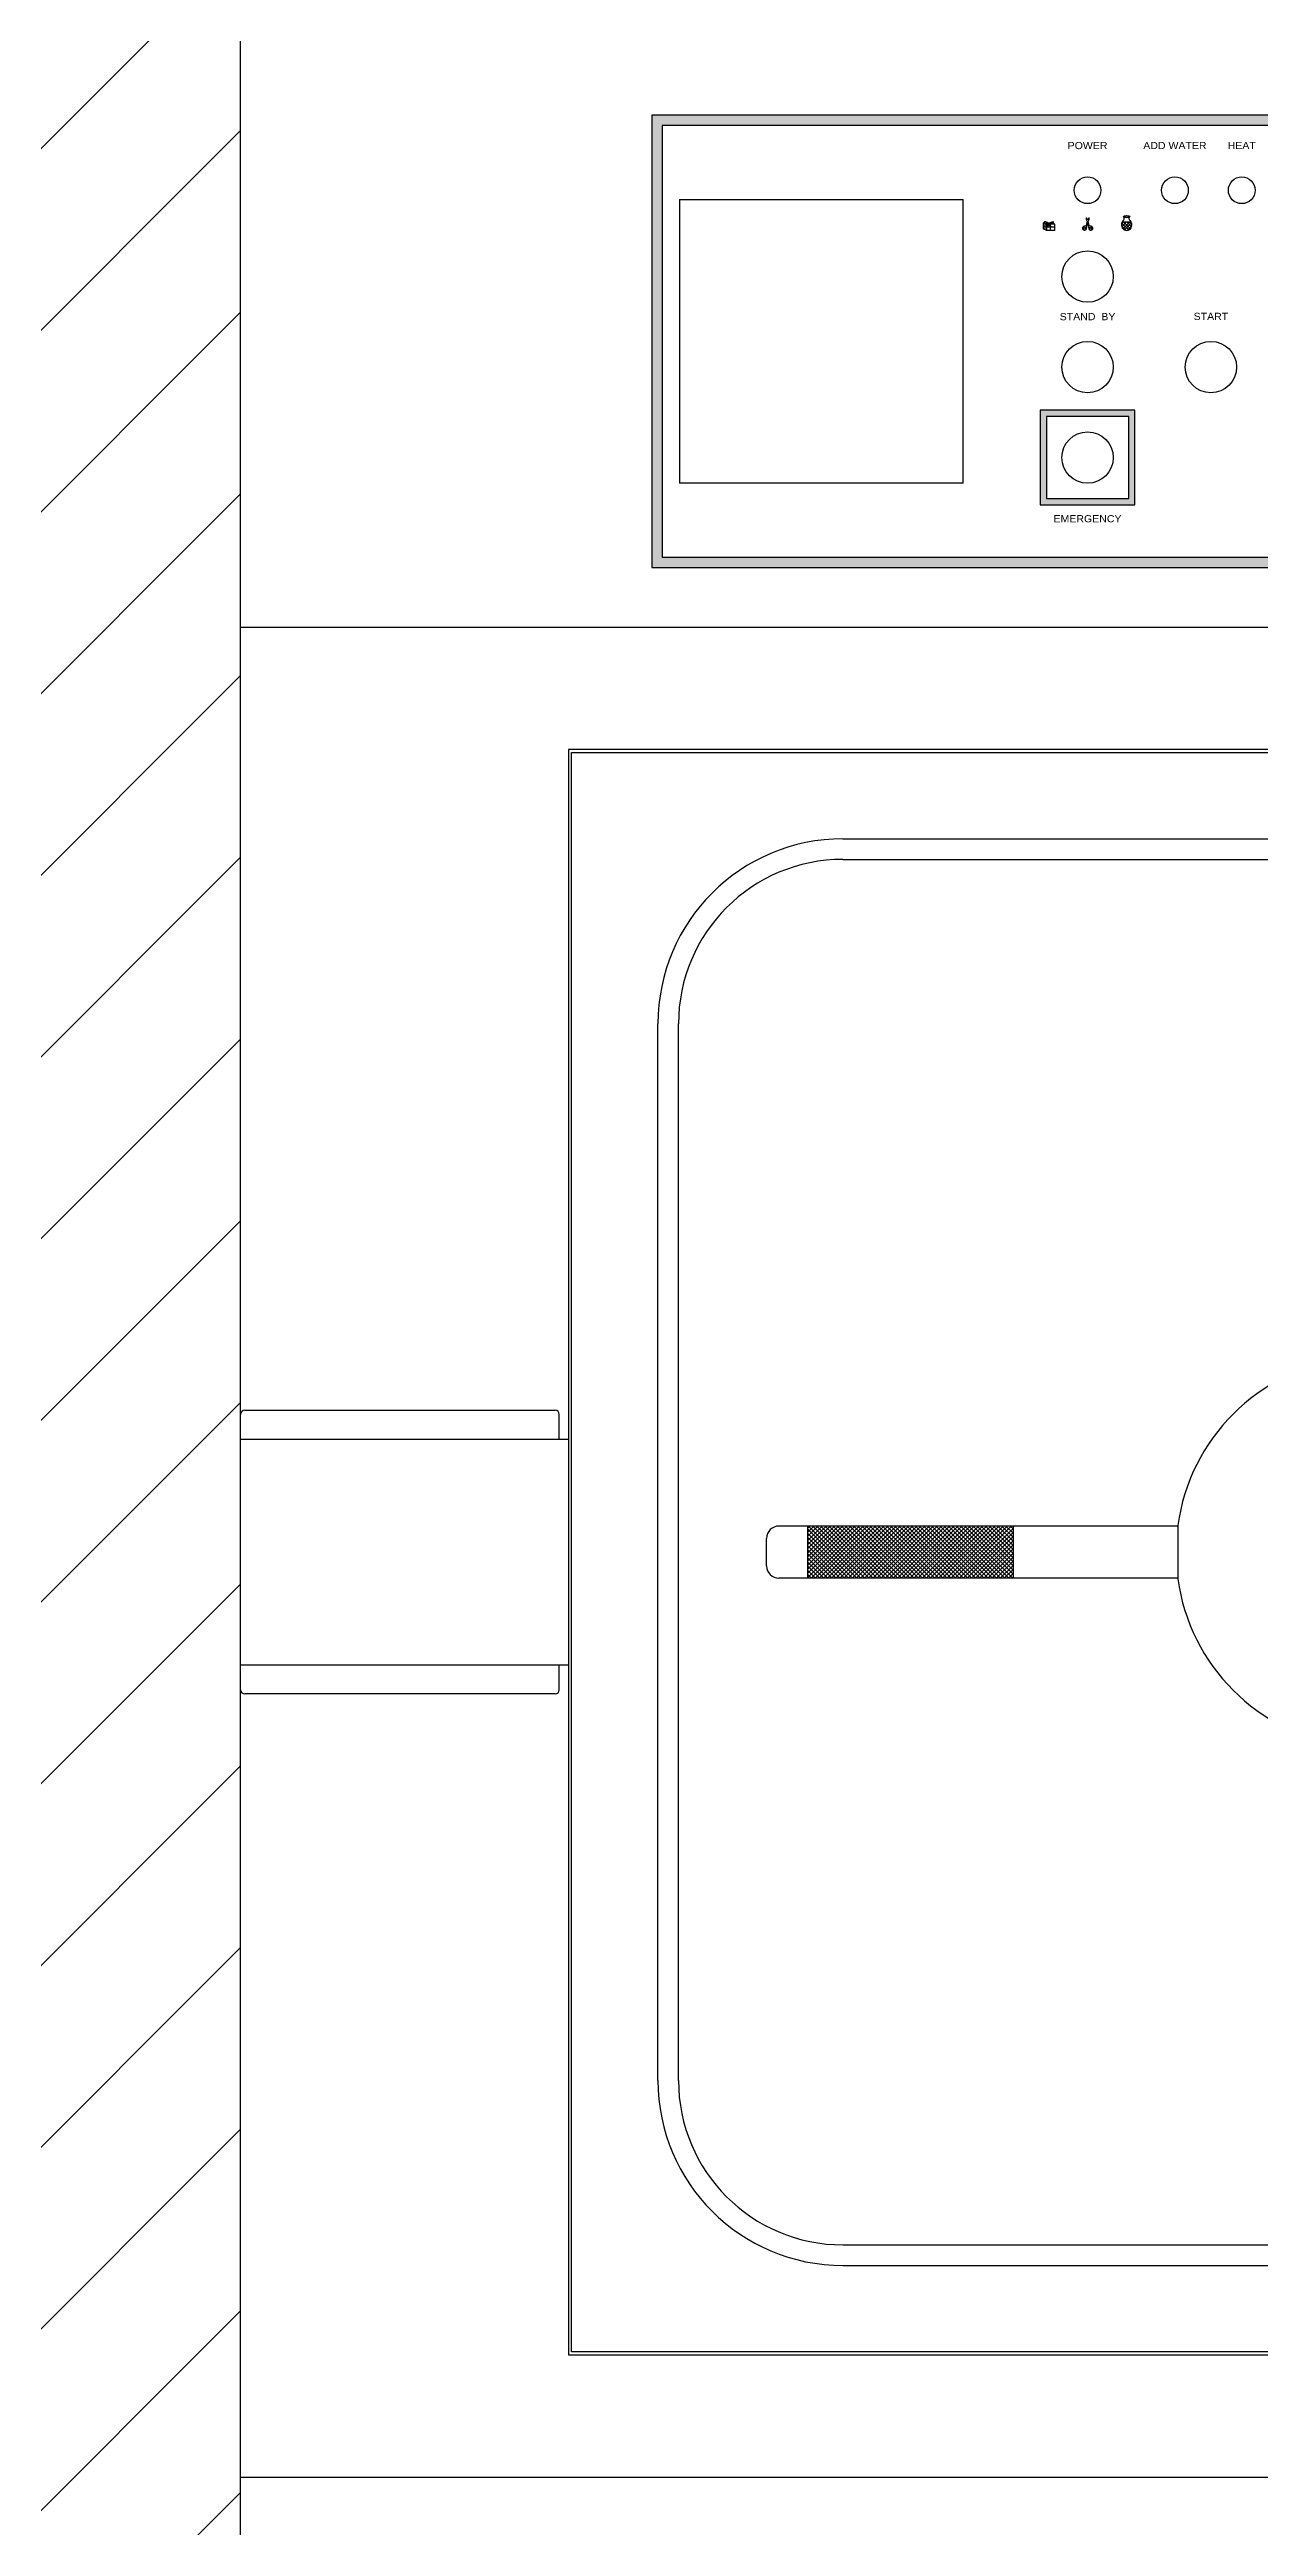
# Model space of a CAD drawing. Header units: millimetres. Extents: x -5848 to 27629, y 65 to 20714.
# Drawn here: x 20125 to 20714, y 3254 to 4459 of the extents above; entities that cross this region are included whole.
import ezdxf
from ezdxf.enums import TextEntityAlignment as Align

# ---------------------------------------------------------------- set-up
doc = ezdxf.new("R2010")
doc.units = ezdxf.units.MM
doc.header["$MEASUREMENT"] = 0
doc.layers.get('0').update_dxf_attribs({"lineweight": 25})
doc.layers.add('D', color=3, linetype='Continuous', lineweight=13)
doc.styles.add('2', font='ARIAL.TTF')
doc.styles.add('STU25', font='isocp2.shx')
doc.dimstyles.new('STU25', dxfattribs={"dimscale": 35, "dimtxt": 2.5, "dimasz": 2, "dimexe": 0.6, "dimexo": 1, "dimgap": 1, "dimtad": 1, "dimdsep": 46, "dimtxsty": 'STU25', "dimcen": 2, "dimazin": 2, "dimtfac": 1, "dimtmove": 0, "dimatfit": 3, "dimfxl": 0, "dimtolj": 1, "dimtzin": 0, "dimarcsym": 0})

# ---------------------------------------------------------------- blocks, each defined once
blk = doc.blocks.new('*D7')
at = {"layer": 'D', "color": 0, "lineweight": -2}
for p, q in [((20183.1, 4488.5), (19215.1, 4488.5)), ((19236.1, 4418.5), (19236.1, 2718.5)), ((19383.1, 2648.5), (19215.1, 2648.5))]:
    blk.add_line(p, q, dxfattribs=at)
at = {"layer": 'D', "color": 0}
for points in [[(19247.7, 4418.5), (19224.4, 4418.5), (19236.1, 4488.5)], [(19224.4, 2718.5), (19247.7, 2718.5), (19236.1, 2648.5)]]:
    blk.add_solid(points, dxfattribs=at)
at = {"layer": 'Defpoints', "color": 0}
for p in [(20218.1, 4488.5), (19236.1, 2648.5), (19418.1, 2648.5)]:
    blk.add_point(p, dxfattribs=at)
at = {"layer": 'D', "color": 0, "insert": (19157.3, 3548.5), "char_height": 87.5, "attachment_point": 5, "rotation": 90, "style": 'STU25'}
blk.add_mtext('\\A1;1840', dxfattribs=at)

msp = doc.modelspace()

# ---------------------------------------------------------------- hatches: boundary and pattern name
h = msp.add_hatch(color=256)
h.paths.add_polyline_path([(20423.133, 4212.471), (20423.133, 4422.471), (21163.133, 4422.471), (21163.133, 4212.471)], flags=16)
h.paths.add_polyline_path([(20418.133, 4427.471), (20418.133, 4207.471), (21168.133, 4207.471), (21168.133, 4427.471)])
h = msp.add_hatch(color=256)
h.paths.add_polyline_path([(20653.133, 4283.971), (20607.133, 4283.971), (20607.133, 4237.971), (20653.133, 4237.971)])
h.paths.add_polyline_path([(20610.133, 4240.971), (20650.133, 4240.971), (20650.133, 4280.971), (20610.133, 4280.971)], flags=16)
at = {"layer": 'D', "ltscale": 10}
h = msp.add_hatch(dxfattribs=at)
h.set_pattern_fill('ANSI31', color=256, scale=500, style=0)
h.set_pattern_definition([(45, (238258.92, 22968.32), (-44.194174, 44.194174), [])])
h.paths.add_polyline_path([(20087.348, 4435.406), (19418.133, 4435.406), (19418.133, 5348.471), (22118.133, 5348.471), (22118.133, 4435.406), (21448.917, 4435.406), (21448.917, 2648.471), (21318.133, 2648.471), (21318.133, 4488.471), (20218.133, 4488.471), (20218.133, 2648.471), (20087.348, 2648.471)])

# ---------------------------------------------------------------- linework, layer by layer
for p, q in [((20218.133, 4178.471), (20218.133, 4488.471)), ((21168.133, 4427.471), (20418.133, 4427.471)), ((20418.133, 4427.471), (20418.133, 4207.471)), ((21163.133, 4422.471), (20423.133, 4422.471)), ((20423.133, 4422.471), (20423.133, 4212.471)), ((20431.633, 4386.471), (20569.633, 4386.471)), ((20431.633, 4386.471), (20431.633, 4248.471)), ((20569.633, 4248.471), (20569.633, 4386.471)), ((20608.545, 4375.154), (20608.545, 4372.154)), ((20610.145, 4374.471), (20608.545, 4375.154)), ((20608.545, 4375.154), (20609.211, 4375.154)), ((20609.345, 4374.812), (20609.345, 4371.812)), ((20610.145, 4374.471), (20610.145, 4371.471)), ((20611.148, 4374.471), (20610.145, 4374.471)), ((20611.193, 4374.549), (20610.486, 4373.316)), ((20610.754, 4373.106), (20611.341, 4374.508)), ((20611.364, 4374.471), (20611.325, 4374.471)), ((20611.345, 4374.508), (20612.145, 4372.971)), ((20612.541, 4373.137), (20611.501, 4374.551)), ((20614.145, 4374.471), (20611.56, 4374.471)), ((20612.145, 4373.676), (20612.145, 4374.471)), ((20614.145, 4374.471), (20613.162, 4374.89)), ((20614.145, 4371.471), (20614.145, 4374.471)), ((20646.645, 4374.459), (20646.645, 4373.959)), ((20646.65, 4374.619), (20647.68, 4375.649)), ((20650.127, 4371.66), (20646.72, 4375.067)), ((20646.743, 4373.266), (20649.127, 4375.649)), ((20646.946, 4375.649), (20651.343, 4375.649)), ((20647.29, 4372.283), (20650.656, 4375.649)), ((20651, 4372.283), (20647.634, 4375.649)), ((20647.895, 4376.896), (20647.895, 4377.823)), ((20648.163, 4371.66), (20651.57, 4375.067)), ((20651.547, 4373.266), (20649.163, 4375.649)), ((20650.395, 4376.896), (20650.395, 4377.823)), ((20651.64, 4374.619), (20650.61, 4375.649)), ((20651.643, 4374.059), (20651.645, 4374.459)), ((20610.145, 4372.971), (20608.545, 4373.654)), ((20610.145, 4371.471), (20608.545, 4372.154)), ((20614.145, 4372.971), (20610.145, 4372.971)), ((20614.145, 4371.471), (20610.145, 4371.471)), ((20610.486, 4373.316), (20610.754, 4373.106)), ((20612.145, 4372.971), (20612.541, 4373.137)), ((20612.145, 4371.471), (20612.145, 4372.971)), ((20648.903, 4371.471), (20646.657, 4373.717)), ((20649.387, 4371.471), (20651.633, 4373.717)), ((20569.633, 4248.471), (20431.633, 4248.471)), ((20418.133, 4207.471), (21168.133, 4207.471)), ((20423.133, 4212.471), (21163.133, 4212.471)), ((20218.133, 3278.471), (20218.133, 4178.471)), ((20218.133, 4178.471), (21318.133, 4178.471)), ((20511.133, 4075.471), (21025.133, 4075.471)), ((20511.133, 4065.471), (21025.133, 4065.471)), ((20421.133, 3471.471), (20421.133, 3985.471)), ((20431.133, 3471.471), (20431.133, 3985.471)), ((20220.133, 3797.471), (20371.133, 3797.471)), ((20218.133, 3661.471), (20218.133, 3795.471)), ((20373.133, 3783.471), (20373.133, 3795.471)), ((20218.133, 3783.471), (20377.633, 3783.471)), ((20674.026, 3741.171), (20480.026, 3741.171)), ((20494.026, 3718.194), (20517.004, 3741.171)), ((20494.026, 3720.194), (20515.004, 3741.171)), ((20494.026, 3722.194), (20513.004, 3741.171)), ((20494.026, 3716.194), (20519.004, 3741.171)), ((20494.026, 3730.194), (20505.004, 3741.171)), ((20494.026, 3732.194), (20503.004, 3741.171)), ((20494.026, 3728.194), (20507.004, 3741.171)), ((20494.026, 3715.771), (20494.026, 3741.171)), ((20494.026, 3724.194), (20511.004, 3741.171)), ((20494.026, 3726.194), (20509.004, 3741.171)), ((20494.026, 3734.194), (20501.004, 3741.171)), ((20494.026, 3740.194), (20495.004, 3741.171)), ((20494.026, 3738.194), (20497.004, 3741.171)), ((20494.026, 3736.194), (20499.004, 3741.171)), ((20517.84, 3715.771), (20494.026, 3739.585)), ((20515.84, 3715.771), (20494.026, 3737.585)), ((20513.84, 3715.771), (20494.026, 3735.585)), ((20519.84, 3715.771), (20494.44, 3741.171)), ((20495.604, 3715.771), (20521.004, 3741.171)), ((20521.84, 3715.771), (20496.44, 3741.171)), ((20497.604, 3715.771), (20523.004, 3741.171)), ((20523.84, 3715.771), (20498.44, 3741.171)), ((20499.604, 3715.771), (20525.004, 3741.171)), ((20525.84, 3715.771), (20500.44, 3741.171)), ((20501.604, 3715.771), (20527.004, 3741.171)), ((20527.84, 3715.771), (20502.44, 3741.171)), ((20503.604, 3715.771), (20529.004, 3741.171)), ((20529.84, 3715.771), (20504.44, 3741.171)), ((20505.604, 3715.771), (20531.004, 3741.171)), ((20531.84, 3715.771), (20506.44, 3741.171)), ((20507.604, 3715.771), (20533.004, 3741.171)), ((20533.84, 3715.771), (20508.44, 3741.171)), ((20509.604, 3715.771), (20535.004, 3741.171)), ((20535.84, 3715.771), (20510.44, 3741.171)), ((20511.604, 3715.771), (20537.004, 3741.171)), ((20537.84, 3715.771), (20512.44, 3741.171)), ((20513.604, 3715.771), (20539.004, 3741.171)), ((20539.84, 3715.771), (20514.44, 3741.171)), ((20515.604, 3715.771), (20541.004, 3741.171)), ((20541.84, 3715.771), (20516.44, 3741.171)), ((20517.604, 3715.771), (20543.004, 3741.171)), ((20543.84, 3715.771), (20518.44, 3741.171)), ((20519.604, 3715.771), (20545.004, 3741.171)), ((20545.84, 3715.771), (20520.44, 3741.171)), ((20521.604, 3715.771), (20547.004, 3741.171)), ((20547.84, 3715.771), (20522.44, 3741.171)), ((20523.604, 3715.771), (20549.004, 3741.171)), ((20549.84, 3715.771), (20524.44, 3741.171)), ((20525.604, 3715.771), (20551.004, 3741.171)), ((20551.84, 3715.771), (20526.44, 3741.171)), ((20527.604, 3715.771), (20553.004, 3741.171)), ((20553.84, 3715.771), (20528.44, 3741.171)), ((20529.604, 3715.771), (20555.004, 3741.171)), ((20555.84, 3715.771), (20530.44, 3741.171)), ((20531.604, 3715.771), (20557.004, 3741.171)), ((20557.84, 3715.771), (20532.44, 3741.171)), ((20533.604, 3715.771), (20559.004, 3741.171)), ((20559.84, 3715.771), (20534.44, 3741.171)), ((20535.604, 3715.771), (20561.004, 3741.171)), ((20561.84, 3715.771), (20536.44, 3741.171)), ((20537.604, 3715.771), (20563.004, 3741.171)), ((20563.84, 3715.771), (20538.44, 3741.171)), ((20539.604, 3715.771), (20565.004, 3741.171)), ((20565.84, 3715.771), (20540.44, 3741.171)), ((20541.604, 3715.771), (20567.004, 3741.171)), ((20567.84, 3715.771), (20542.44, 3741.171)), ((20543.604, 3715.771), (20569.004, 3741.171)), ((20569.84, 3715.771), (20544.44, 3741.171)), ((20545.604, 3715.771), (20571.004, 3741.171)), ((20571.84, 3715.771), (20546.44, 3741.171)), ((20547.604, 3715.771), (20573.004, 3741.171)), ((20573.84, 3715.771), (20548.44, 3741.171)), ((20549.604, 3715.771), (20575.004, 3741.171)), ((20575.84, 3715.771), (20550.44, 3741.171)), ((20551.604, 3715.771), (20577.004, 3741.171)), ((20577.84, 3715.771), (20552.44, 3741.171)), ((20553.604, 3715.771), (20579.004, 3741.171)), ((20579.84, 3715.771), (20554.44, 3741.171)), ((20555.604, 3715.771), (20581.004, 3741.171)), ((20581.84, 3715.771), (20556.44, 3741.171)), ((20557.604, 3715.771), (20583.004, 3741.171)), ((20583.84, 3715.771), (20558.44, 3741.171)), ((20559.604, 3715.771), (20585.004, 3741.171)), ((20585.84, 3715.771), (20560.44, 3741.171)), ((20561.604, 3715.771), (20587.004, 3741.171)), ((20587.84, 3715.771), (20562.44, 3741.171)), ((20563.604, 3715.771), (20589.004, 3741.171)), ((20589.84, 3715.771), (20564.44, 3741.171)), ((20565.604, 3715.771), (20591.004, 3741.171)), ((20591.84, 3715.771), (20566.44, 3741.171)), ((20567.604, 3715.771), (20593.004, 3741.171)), ((20593.84, 3715.771), (20568.44, 3741.171)), ((20569.604, 3715.771), (20594.026, 3740.194)), ((20594.026, 3717.585), (20570.44, 3741.171)), ((20571.604, 3715.771), (20594.026, 3738.194)), ((20594.026, 3719.585), (20572.44, 3741.171)), ((20573.604, 3715.771), (20594.026, 3736.194)), ((20594.026, 3721.585), (20574.44, 3741.171)), ((20594.026, 3723.585), (20576.44, 3741.171)), ((20594.026, 3725.585), (20578.44, 3741.171)), ((20594.026, 3727.585), (20580.44, 3741.171)), ((20594.026, 3729.585), (20582.44, 3741.171)), ((20594.026, 3731.585), (20584.44, 3741.171)), ((20594.026, 3733.585), (20586.44, 3741.171)), ((20594.026, 3735.585), (20588.44, 3741.171)), ((20594.026, 3737.585), (20590.44, 3741.171)), ((20594.026, 3739.585), (20592.44, 3741.171)), ((20594.026, 3715.771), (20594.026, 3741.171)), ((20674.026, 3741.471), (20674.026, 3715.471)), ((20474.026, 3721.771), (20474.026, 3735.171)), ((20511.84, 3715.771), (20494.026, 3733.585)), ((20509.84, 3715.771), (20494.026, 3731.585)), ((20507.84, 3715.771), (20494.026, 3729.585)), ((20505.84, 3715.771), (20494.026, 3727.585)), ((20503.84, 3715.771), (20494.026, 3725.585)), ((20501.84, 3715.771), (20494.026, 3723.585)), ((20575.604, 3715.771), (20594.026, 3734.194)), ((20577.604, 3715.771), (20594.026, 3732.194)), ((20579.604, 3715.771), (20594.026, 3730.194)), ((20581.604, 3715.771), (20594.026, 3728.194)), ((20583.604, 3715.771), (20594.026, 3726.194)), ((20585.604, 3715.771), (20594.026, 3724.194)), ((20674.026, 3715.771), (20480.026, 3715.771)), ((20499.84, 3715.771), (20494.026, 3721.585)), ((20497.84, 3715.771), (20494.026, 3719.585)), ((20495.84, 3715.771), (20494.026, 3717.585)), ((20587.604, 3715.771), (20594.026, 3722.194)), ((20589.604, 3715.771), (20594.026, 3720.194)), ((20591.604, 3715.771), (20594.026, 3718.194)), ((20377.633, 3673.471), (20218.133, 3673.471)), ((20373.133, 3661.471), (20373.133, 3673.471)), ((20371.133, 3659.471), (20220.133, 3659.471)), ((20511.133, 3391.471), (21025.133, 3391.471)), ((20511.133, 3381.471), (21025.133, 3381.471)), ((20218.133, 3278.471), (21318.133, 3278.471)), ((20218.133, 2668.471), (20218.133, 3278.471))]:
    msp.add_line(p, q)
msp.add_lwpolyline([(20630.439, 4375.705, -0.25947728), (20630.565, 4376.174, 0.36155861), (20630.678, 4377.646), (20630.169, 4376.46), (20629.66, 4377.646, 0.36155861), (20629.773, 4376.174, -0.25947728), (20629.9, 4375.705), (20629.444, 4373.881, -0.41421356), (20628.858, 4373.485, 2.41421356), (20629.651, 4372.314), (20630.169, 4375.003), (20630.687, 4372.314, 2.41421356), (20631.48, 4373.485, -0.41421356), (20630.894, 4373.881)], format="xyb", close=True)
for points in [[(20607.133, 4237.971), (20653.133, 4237.971), (20653.133, 4283.971), (20607.133, 4283.971)], [(20610.133, 4240.971), (20650.133, 4240.971), (20650.133, 4280.971), (20610.133, 4280.971)]]:
    msp.add_lwpolyline(points, close=True)
for points in [[(21158.633, 3913.471), (21158.633, 4118.971), (20377.633, 4118.971), (20377.633, 3337.971), (21158.633, 3337.971), (21158.633, 3543.471)], [(21157.133, 3543.471), (21157.133, 3339.471), (20379.133, 3339.471), (20379.133, 4117.471), (21157.133, 4117.471), (21157.133, 3913.471)]]:
    msp.add_lwpolyline(points)
for centre, radius in [((20630.133, 4390.971), 6.5), ((20672.633, 4390.971), 6.5), ((20705.133, 4390.971), 6.5), ((20611.345, 4374.812), 0.304), ((20628.669, 4372.503), 0.5), ((20631.669, 4372.503), 0.5), ((20630.133, 4348.971), 12.5), ((20630.133, 4304.971), 12.5), ((20690.133, 4304.971), 12.5), ((20630.133, 4260.971), 12.5)]:
    msp.add_circle(centre, radius)
for centre, radius, start, end in [((20649.145, 4374.459), 2.5, 125.685335, 180), ((20649.145, 4373.959), 2.5, 180, 2.294199), ((20647.395, 4376.896), 0.5, 305.685335, 0), ((20647.795, 4377.823), 0.1, 0, 59.933984), ((20650.495, 4377.823), 0.1, 120.066016, 180), ((20650.895, 4376.896), 0.5, 180, 234.314665), ((20649.145, 4374.459), 2.5, 359.425587, 54.314665), ((20511.133, 3985.471), 90, 90, 180), ((20511.133, 3985.471), 80, 90, 180), ((20768.133, 3728.471), 95, 97.865153, 172.134847), ((20220.133, 3795.471), 2, 90, 180), ((20371.133, 3795.471), 2, 0, 90), ((20480.026, 3735.171), 6, 90, 180), ((20480.026, 3721.771), 6, 180, 270), ((20768.133, 3728.471), 95, 187.865153, 262.134847), ((20220.133, 3661.471), 2, 180, 270), ((20371.133, 3661.471), 2, 270, 0), ((20511.133, 3471.471), 90, 180, 270), ((20511.133, 3471.471), 80, 180, 270)]:
    msp.add_arc(centre, radius, start, end)
msp.add_ellipse((20649.145, 4378.159), major_axis=(-1.5, 0), ratio=0.33333333)
for points in [[(20611.164, 4375.057), (20610.662, 4375.258), (20609.066, 4375.454), (20609.573, 4374.803), (20611.188, 4374.551)], [(20611.525, 4375.057), (20612.028, 4375.258), (20613.424, 4375.682), (20613.28, 4375.056), (20611.501, 4374.551)]]:
    msp.add_spline(points, degree=3)
for points, knots in [([(20611.061, 4374.702), (20610.471, 4374.901), (20609.579, 4375.121), (20609.658, 4374.771), (20610.046, 4374.569)], [0.70140981, 0.70140981, 0.70140981, 0.70140981, 2.14926829, 2.29859055, 2.29859055, 2.29859055, 2.29859055]), ([(20611.63, 4374.706), (20612.102, 4374.948), (20612.817, 4375.326), (20612.744, 4374.751), (20612.362, 4374.539)], [0.80313123, 0.80313123, 0.80313123, 0.80313123, 2.00034188, 2.40933889, 2.40933889, 2.40933889, 2.40933889])]:
    msp.add_open_spline(points, degree=3, knots=knots)

# ---------------------------------------------------------------- texts
at = {"style": '2', "width": 1.05}
for s, p in [('POWER', (20630.133, 4409.945)), ('ADD WATER', (20672.633, 4409.938)), ('HEAT', (20705.133, 4409.951)), ('STAND  BY', (20630.133, 4326.711)), ('START', (20690.133, 4326.822))]:
    msp.add_text(s, height=3.5, dxfattribs=at).set_placement(p, align=Align.BOTTOM_CENTER)
msp.add_text('EMERGENCY', height=3.5, dxfattribs=at).set_placement((20630.103, 4232.96), align=Align.TOP_CENTER)

# ---------------------------------------------------------------- dimensions: what is measured, and where the dimension line sits
at = {"layer": 'D'}
dim = msp.add_linear_dim(base=(19236.062, 2648.471), p1=(20218.133, 4488.471), p2=(19418.133, 2648.471), angle=90, dimstyle='STU25', dxfattribs=at)
dim.commit()
dim.dimension.update_dxf_attribs({"geometry": '*D7', "text_midpoint": (19236.062, 3548.471), "dimtype": 160})

doc.saveas('drawing.dxf')
